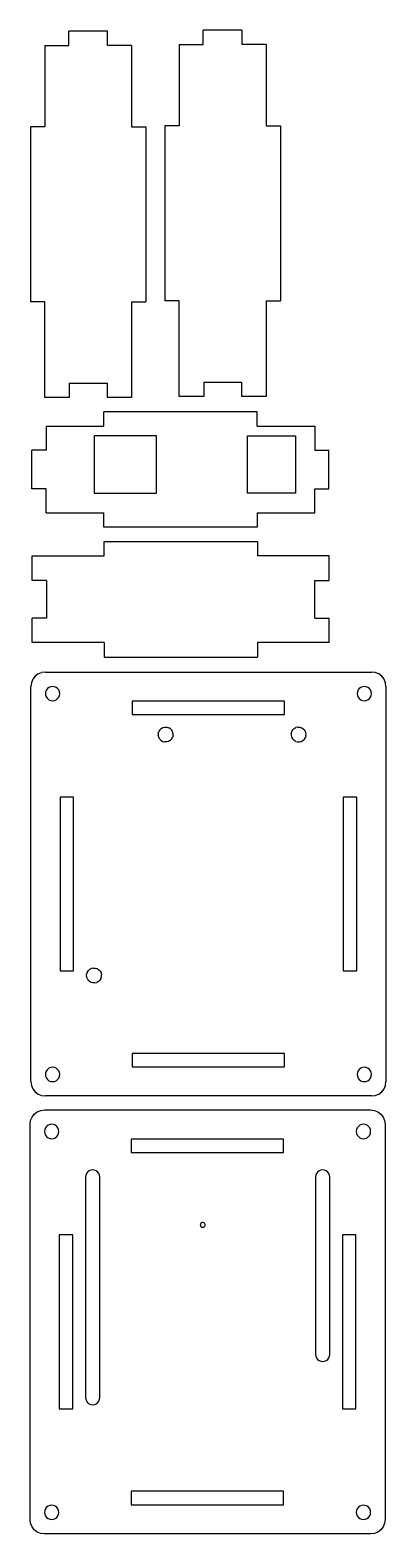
# Model space of a CAD drawing. Header units: millimetres. Extents: x -200 to -126, y 98 to 412.
import ezdxf

# ---------------------------------------------------------------- set-up
doc = ezdxf.new("R2010")
doc.units = ezdxf.units.MM
doc.layers.add('Layer0', color=7, linetype='ByLayer')

msp = doc.modelspace()

# ---------------------------------------------------------------- linework, layer by layer
at = {"layer": 'Layer0'}
for p, q in [((-192.35, 409.18), (-192.35, 412.18)), ((-184.25, 412.18), (-192.35, 412.18)), ((-184.25, 409.18), (-184.25, 412.18)), ((-164.27, 409.4), (-164.27, 412.4)), ((-156.17, 412.4), (-164.27, 412.4)), ((-156.17, 409.4), (-156.17, 412.4)), ((-197.35, 409.18), (-197.35, 392.18)), ((-197.35, 409.18), (-192.35, 409.18)), ((-179.25, 409.18), (-184.25, 409.18)), ((-179.25, 409.18), (-179.25, 392.18)), ((-169.27, 409.4), (-169.27, 392.4)), ((-169.27, 409.4), (-164.27, 409.4)), ((-151.17, 409.4), (-156.17, 409.4)), ((-151.17, 409.4), (-151.17, 392.4)), ((-172.27, 392.4), (-172.27, 355.9)), ((-169.27, 392.4), (-172.27, 392.4)), ((-151.17, 392.4), (-148.17, 392.4)), ((-148.17, 392.4), (-148.17, 355.9)), ((-200.35, 392.18), (-200.35, 355.68)), ((-197.35, 392.18), (-200.35, 392.18)), ((-179.25, 392.18), (-176.25, 392.18)), ((-176.25, 392.18), (-176.25, 355.68)), ((-197.35, 355.68), (-200.35, 355.68)), ((-197.35, 335.68), (-197.35, 355.68)), ((-179.25, 355.68), (-176.25, 355.68)), ((-179.25, 355.68), (-179.25, 335.68)), ((-169.27, 355.9), (-172.27, 355.9)), ((-169.27, 335.9), (-169.27, 355.9)), ((-151.17, 355.9), (-148.17, 355.9)), ((-151.17, 355.9), (-151.17, 335.9)), ((-192.25, 338.68), (-192.25, 335.68)), ((-192.25, 338.68), (-184.35, 338.68)), ((-184.35, 338.68), (-184.35, 335.68)), ((-164.17, 335.9), (-169.27, 335.9)), ((-164.17, 338.9), (-164.17, 335.9)), ((-164.17, 338.9), (-156.27, 338.9)), ((-156.27, 338.9), (-156.27, 335.9)), ((-151.17, 335.9), (-156.27, 335.9)), ((-192.25, 335.68), (-197.35, 335.68)), ((-179.25, 335.68), (-184.35, 335.68)), ((-197.04, 329.73), (-185.04, 329.73)), ((-197.04, 329.73), (-197.04, 324.73)), ((-153.04, 332.73), (-185.04, 332.73)), ((-185.04, 329.73), (-185.04, 332.73)), ((-153.04, 329.73), (-153.04, 332.73)), ((-153.04, 329.73), (-140.97, 329.73)), ((-140.97, 329.73), (-140.97, 324.73)), ((-187.04, 327.74), (-187.04, 315.74)), ((-174.04, 327.74), (-187.04, 327.74)), ((-174.04, 315.74), (-174.04, 327.74)), ((-155.04, 315.74), (-155.04, 327.74)), ((-155.04, 327.74), (-145.04, 327.74)), ((-145.04, 327.74), (-145.04, 315.74)), ((-200.04, 316.64), (-200.04, 324.73)), ((-197.04, 324.73), (-200.04, 324.73)), ((-140.97, 324.73), (-138.04, 324.73)), ((-138.04, 316.64), (-138.04, 324.73)), ((-197.04, 316.64), (-200.04, 316.64)), ((-197.04, 311.64), (-197.04, 316.64)), ((-187.04, 315.74), (-174.04, 315.74)), ((-145.04, 315.74), (-155.04, 315.74)), ((-140.97, 311.64), (-140.97, 316.64)), ((-140.97, 316.64), (-138.04, 316.64)), ((-197.04, 311.64), (-185.04, 311.64)), ((-185.04, 308.64), (-185.04, 311.64)), ((-153.04, 311.64), (-140.97, 311.64)), ((-153.04, 311.64), (-153.04, 308.64)), ((-153.04, 308.64), (-185.04, 308.64)), ((-184.97, 302.64), (-184.97, 305.64)), ((-184.97, 305.64), (-152.97, 305.64)), ((-152.97, 305.64), (-152.97, 302.64)), ((-199.97, 297.54), (-199.97, 302.64)), ((-199.97, 302.64), (-184.97, 302.64)), ((-137.97, 302.64), (-152.97, 302.64)), ((-137.97, 297.54), (-137.97, 302.64)), ((-196.97, 297.54), (-199.97, 297.54)), ((-196.97, 297.54), (-196.97, 289.64)), ((-140.97, 289.64), (-140.97, 297.54)), ((-140.97, 297.54), (-137.97, 297.54)), ((-199.97, 284.54), (-199.97, 289.64)), ((-196.97, 289.64), (-199.97, 289.64)), ((-140.97, 289.64), (-137.97, 289.64)), ((-137.97, 284.54), (-137.97, 289.64)), ((-184.97, 284.54), (-199.97, 284.54)), ((-184.97, 284.54), (-184.97, 281.54)), ((-137.97, 284.54), (-152.97, 284.54)), ((-152.97, 284.54), (-152.97, 281.54)), ((-184.97, 281.54), (-152.97, 281.54)), ((-199.81, 276.91), (-200.11, 276.18)), ((-199.34, 277.53), (-199.81, 276.91)), ((-198.72, 278), (-199.34, 277.53)), ((-198.72, 278), (-197.99, 278.3)), ((-197.22, 278.41), (-197.99, 278.3)), ((-197.22, 278.41), (-129.15, 278.41)), ((-128.38, 278.3), (-129.15, 278.41)), ((-127.65, 278), (-128.38, 278.3)), ((-127.03, 277.53), (-127.65, 278)), ((-126.55, 276.91), (-127.03, 277.53)), ((-126.25, 276.18), (-126.55, 276.91)), ((-200.11, 276.18), (-200.22, 275.41)), ((-200.22, 192.91), (-200.22, 275.41)), ((-197.16, 274.29), (-197.22, 273.91)), ((-197.22, 273.91), (-197.16, 273.52)), ((-197.01, 274.66), (-197.16, 274.29)), ((-197.16, 273.52), (-197.01, 273.16)), ((-196.78, 274.97), (-197.01, 274.66)), ((-197.01, 273.16), (-196.78, 272.85)), ((-196.47, 275.2), (-196.78, 274.97)), ((-196.1, 275.35), (-196.47, 275.2)), ((-195.72, 275.41), (-196.1, 275.35)), ((-195.33, 275.35), (-195.72, 275.41)), ((-194.97, 275.2), (-195.33, 275.35)), ((-194.65, 274.97), (-194.97, 275.2)), ((-194.42, 274.66), (-194.65, 274.97)), ((-194.65, 272.85), (-194.42, 273.16)), ((-194.27, 274.29), (-194.42, 274.66)), ((-194.42, 273.16), (-194.27, 273.52)), ((-194.22, 273.91), (-194.27, 274.29)), ((-194.27, 273.52), (-194.22, 273.91)), ((-132.1, 274.29), (-132.15, 273.91)), ((-132.15, 273.91), (-132.1, 273.52)), ((-131.95, 274.66), (-132.1, 274.29)), ((-132.1, 273.52), (-131.95, 273.16)), ((-131.71, 274.97), (-131.95, 274.66)), ((-131.95, 273.16), (-131.71, 272.85)), ((-131.4, 275.2), (-131.71, 274.97)), ((-131.04, 275.35), (-131.4, 275.2)), ((-130.65, 275.41), (-131.04, 275.35)), ((-130.26, 275.35), (-130.65, 275.41)), ((-129.9, 275.2), (-130.26, 275.35)), ((-129.59, 274.97), (-129.9, 275.2)), ((-129.35, 274.66), (-129.59, 274.97)), ((-129.59, 272.85), (-129.35, 273.16)), ((-129.2, 274.29), (-129.35, 274.66)), ((-129.35, 273.16), (-129.2, 273.52)), ((-129.15, 273.91), (-129.2, 274.29)), ((-129.2, 273.52), (-129.15, 273.91)), ((-126.15, 275.41), (-126.25, 276.18)), ((-126.15, 275.41), (-126.15, 192.91)), ((-196.78, 272.85), (-196.47, 272.61)), ((-196.47, 272.61), (-196.1, 272.46)), ((-196.1, 272.46), (-195.72, 272.41)), ((-195.72, 272.41), (-195.33, 272.46)), ((-195.33, 272.46), (-194.97, 272.61)), ((-194.97, 272.61), (-194.65, 272.85)), ((-147.32, 272.31), (-179.12, 272.31)), ((-179.12, 272.31), (-179.12, 269.51)), ((-147.32, 269.51), (-147.32, 272.31)), ((-131.71, 272.85), (-131.4, 272.61)), ((-131.4, 272.61), (-131.04, 272.46)), ((-131.04, 272.46), (-130.65, 272.41)), ((-130.65, 272.41), (-130.26, 272.46)), ((-130.26, 272.46), (-129.9, 272.61)), ((-129.9, 272.61), (-129.59, 272.85)), ((-179.12, 269.51), (-147.32, 269.51)), ((-173.03, 266.63), (-172.67, 266.82)), ((-172.67, 266.82), (-172.27, 266.92)), ((-172.27, 266.92), (-171.86, 266.91)), ((-171.86, 266.91), (-171.47, 266.79)), ((-145.29, 266.63), (-144.93, 266.82)), ((-144.53, 266.92), (-144.93, 266.82)), ((-144.53, 266.92), (-144.12, 266.91)), ((-144.12, 266.91), (-143.73, 266.79)), ((-173.65, 265.61), (-173.67, 265.2)), ((-173.57, 264.8), (-173.67, 265.2)), ((-173.65, 265.61), (-173.54, 266)), ((-173.38, 264.45), (-173.57, 264.8)), ((-173.32, 266.35), (-173.54, 266)), ((-173.1, 264.15), (-173.38, 264.45)), ((-173.32, 266.35), (-173.03, 266.63)), ((-173.1, 264.15), (-172.75, 263.93)), ((-172.75, 263.93), (-172.36, 263.82)), ((-171.95, 263.81), (-172.36, 263.82)), ((-171.55, 263.9), (-171.95, 263.81)), ((-171.19, 264.09), (-171.55, 263.9)), ((-171.12, 266.57), (-171.47, 266.79)), ((-170.9, 264.38), (-171.19, 264.09)), ((-171.12, 266.57), (-170.84, 266.28)), ((-170.9, 264.38), (-170.68, 264.72)), ((-170.65, 265.92), (-170.84, 266.28)), ((-170.57, 265.11), (-170.68, 264.72)), ((-170.56, 265.52), (-170.65, 265.92)), ((-170.57, 265.11), (-170.56, 265.52)), ((-145.92, 265.61), (-145.93, 265.2)), ((-145.93, 265.2), (-145.83, 264.8)), ((-145.92, 265.61), (-145.8, 266)), ((-145.83, 264.8), (-145.64, 264.45)), ((-145.8, 266), (-145.58, 266.35)), ((-145.36, 264.15), (-145.64, 264.45)), ((-145.58, 266.35), (-145.29, 266.63)), ((-145.01, 263.93), (-145.36, 264.15)), ((-145.01, 263.93), (-144.62, 263.82)), ((-144.62, 263.82), (-144.21, 263.81)), ((-144.21, 263.81), (-143.81, 263.9)), ((-143.81, 263.9), (-143.46, 264.09)), ((-143.73, 266.79), (-143.39, 266.57)), ((-143.46, 264.09), (-143.16, 264.38)), ((-143.39, 266.57), (-143.1, 266.28)), ((-143.16, 264.38), (-142.95, 264.72)), ((-142.91, 265.92), (-143.1, 266.28)), ((-142.83, 265.11), (-142.95, 264.72)), ((-142.82, 265.52), (-142.91, 265.92)), ((-142.83, 265.11), (-142.82, 265.52)), ((-191.32, 252.31), (-194.12, 252.31)), ((-194.12, 252.31), (-194.12, 216.01)), ((-191.32, 216.01), (-191.32, 252.31)), ((-135.05, 252.31), (-135.05, 216.01)), ((-132.25, 252.31), (-135.05, 252.31)), ((-132.25, 216.01), (-132.25, 252.31)), ((-187.22, 216.62), (-187.61, 216.52)), ((-187.22, 216.62), (-186.81, 216.61)), ((-186.81, 216.61), (-186.42, 216.49)), ((-194.12, 216.01), (-191.32, 216.01)), ((-188.61, 214.9), (-188.6, 215.31)), ((-188.52, 214.5), (-188.61, 214.9)), ((-188.48, 215.7), (-188.6, 215.31)), ((-188.52, 214.5), (-188.32, 214.15)), ((-188.48, 215.7), (-188.27, 216.05)), ((-188.04, 213.85), (-188.32, 214.15)), ((-188.27, 216.05), (-187.97, 216.33)), ((-187.7, 213.63), (-188.04, 213.85)), ((-187.61, 216.52), (-187.97, 216.33)), ((-187.3, 213.52), (-187.7, 213.63)), ((-186.9, 213.51), (-187.3, 213.52)), ((-186.9, 213.51), (-186.5, 213.6)), ((-186.14, 213.79), (-186.5, 213.6)), ((-186.42, 216.49), (-186.07, 216.27)), ((-186.14, 213.79), (-185.84, 214.08)), ((-186.07, 216.27), (-185.79, 215.98)), ((-185.63, 214.42), (-185.84, 214.08)), ((-185.79, 215.98), (-185.6, 215.62)), ((-185.63, 214.42), (-185.51, 214.81)), ((-185.6, 215.62), (-185.5, 215.22)), ((-185.51, 214.81), (-185.5, 215.22)), ((-135.05, 216.01), (-132.25, 216.01)), ((-147.32, 198.81), (-179.12, 198.81)), ((-179.12, 198.81), (-179.12, 196.01)), ((-147.32, 196.01), (-147.32, 198.81)), ((-197.16, 194.79), (-197.22, 194.41)), ((-197.01, 195.16), (-197.16, 194.79)), ((-196.78, 195.47), (-197.01, 195.16)), ((-196.47, 195.7), (-196.78, 195.47)), ((-196.1, 195.85), (-196.47, 195.7)), ((-195.72, 195.91), (-196.1, 195.85)), ((-195.33, 195.85), (-195.72, 195.91)), ((-194.97, 195.7), (-195.33, 195.85)), ((-194.65, 195.47), (-194.97, 195.7)), ((-194.42, 195.16), (-194.65, 195.47)), ((-194.27, 194.79), (-194.42, 195.16)), ((-194.22, 194.41), (-194.27, 194.79)), ((-179.12, 196.01), (-147.32, 196.01)), ((-132.1, 194.79), (-132.15, 194.41)), ((-131.95, 195.16), (-132.1, 194.79)), ((-131.71, 195.47), (-131.95, 195.16)), ((-131.4, 195.7), (-131.71, 195.47)), ((-131.04, 195.85), (-131.4, 195.7)), ((-130.65, 195.91), (-131.04, 195.85)), ((-130.26, 195.85), (-130.65, 195.91)), ((-129.9, 195.7), (-130.26, 195.85)), ((-129.59, 195.47), (-129.9, 195.7)), ((-129.35, 195.16), (-129.59, 195.47)), ((-129.2, 194.79), (-129.35, 195.16)), ((-129.15, 194.41), (-129.2, 194.79)), ((-200.22, 192.91), (-200.11, 192.13)), ((-200.11, 192.13), (-199.81, 191.41)), ((-197.22, 194.41), (-197.16, 194.02)), ((-197.16, 194.02), (-197.01, 193.66)), ((-197.01, 193.66), (-196.78, 193.35)), ((-196.78, 193.35), (-196.47, 193.11)), ((-196.47, 193.11), (-196.1, 192.96)), ((-196.1, 192.96), (-195.72, 192.91)), ((-195.72, 192.91), (-195.33, 192.96)), ((-195.33, 192.96), (-194.97, 193.11)), ((-194.97, 193.11), (-194.65, 193.35)), ((-194.65, 193.35), (-194.42, 193.66)), ((-194.42, 193.66), (-194.27, 194.02)), ((-194.27, 194.02), (-194.22, 194.41)), ((-132.15, 194.41), (-132.1, 194.02)), ((-132.1, 194.02), (-131.95, 193.66)), ((-131.95, 193.66), (-131.71, 193.35)), ((-131.71, 193.35), (-131.4, 193.11)), ((-131.4, 193.11), (-131.04, 192.96)), ((-131.04, 192.96), (-130.65, 192.91)), ((-130.65, 192.91), (-130.26, 192.96)), ((-130.26, 192.96), (-129.9, 193.11)), ((-129.9, 193.11), (-129.59, 193.35)), ((-129.59, 193.35), (-129.35, 193.66)), ((-129.35, 193.66), (-129.2, 194.02)), ((-129.2, 194.02), (-129.15, 194.41)), ((-126.55, 191.41), (-126.25, 192.13)), ((-126.25, 192.13), (-126.15, 192.91)), ((-199.81, 191.41), (-199.34, 190.78)), ((-199.34, 190.78), (-198.72, 190.31)), ((-198.72, 190.31), (-197.99, 190.01)), ((-197.99, 190.01), (-197.22, 189.91)), ((-129.15, 189.91), (-197.22, 189.91)), ((-129.15, 189.91), (-128.38, 190.01)), ((-128.38, 190.01), (-127.65, 190.31)), ((-127.65, 190.31), (-127.03, 190.78)), ((-127.03, 190.78), (-126.55, 191.41)), ((-200.3, 184.78), (-200, 185.5)), ((-200, 185.5), (-199.52, 186.12)), ((-199.52, 186.12), (-198.9, 186.6)), ((-198.9, 186.6), (-198.18, 186.9)), ((-198.18, 186.9), (-197.4, 187)), ((-197.4, 187), (-129.34, 187)), ((-129.34, 187), (-128.56, 186.9)), ((-128.56, 186.9), (-127.84, 186.6)), ((-127.84, 186.6), (-127.22, 186.12)), ((-127.22, 186.12), (-126.74, 185.5)), ((-126.74, 185.5), (-126.44, 184.78)), ((-200.4, 184), (-200.3, 184.78)), ((-200.4, 101.5), (-200.4, 184)), ((-197.35, 182.89), (-197.4, 182.5)), ((-197.4, 182.5), (-197.35, 182.11)), ((-197.2, 183.25), (-197.35, 182.89)), ((-197.35, 182.11), (-197.2, 181.75)), ((-196.96, 183.56), (-197.2, 183.25)), ((-196.65, 183.8), (-196.96, 183.56)), ((-196.29, 183.95), (-196.65, 183.8)), ((-195.9, 184), (-196.29, 183.95)), ((-195.51, 183.95), (-195.9, 184)), ((-195.15, 183.8), (-195.51, 183.95)), ((-194.84, 183.56), (-195.15, 183.8)), ((-194.6, 183.25), (-194.84, 183.56)), ((-194.45, 182.89), (-194.6, 183.25)), ((-194.6, 181.75), (-194.45, 182.11)), ((-194.4, 182.5), (-194.45, 182.89)), ((-194.45, 182.11), (-194.4, 182.5)), ((-132.29, 182.89), (-132.34, 182.5)), ((-132.34, 182.5), (-132.29, 182.11)), ((-132.14, 183.25), (-132.29, 182.89)), ((-132.29, 182.11), (-132.14, 181.75)), ((-131.9, 183.56), (-132.14, 183.25)), ((-131.59, 183.8), (-131.9, 183.56)), ((-131.23, 183.95), (-131.59, 183.8)), ((-130.84, 184), (-131.23, 183.95)), ((-130.45, 183.95), (-130.84, 184)), ((-130.09, 183.8), (-130.45, 183.95)), ((-129.78, 183.56), (-130.09, 183.8)), ((-129.54, 183.25), (-129.78, 183.56)), ((-129.39, 182.89), (-129.54, 183.25)), ((-129.54, 181.75), (-129.39, 182.11)), ((-129.34, 182.5), (-129.39, 182.89)), ((-129.39, 182.11), (-129.34, 182.5)), ((-126.44, 184.78), (-126.34, 184)), ((-126.34, 184), (-126.34, 101.5)), ((-197.2, 181.75), (-196.96, 181.44)), ((-196.96, 181.44), (-196.65, 181.2)), ((-196.65, 181.2), (-196.29, 181.05)), ((-196.29, 181.05), (-195.9, 181)), ((-195.9, 181), (-195.51, 181.05)), ((-195.51, 181.05), (-195.15, 181.2)), ((-195.15, 181.2), (-194.84, 181.44)), ((-194.84, 181.44), (-194.6, 181.75)), ((-179.3, 180.9), (-179.3, 178.1)), ((-147.5, 180.9), (-179.3, 180.9)), ((-147.5, 178.1), (-147.5, 180.9)), ((-132.14, 181.75), (-131.9, 181.44)), ((-131.9, 181.44), (-131.59, 181.2)), ((-131.59, 181.2), (-131.23, 181.05)), ((-131.23, 181.05), (-130.84, 181)), ((-130.84, 181), (-130.45, 181.05)), ((-130.45, 181.05), (-130.09, 181.2)), ((-130.09, 181.2), (-129.78, 181.44)), ((-129.78, 181.44), (-129.54, 181.75)), ((-179.3, 178.1), (-147.5, 178.1)), ((-188.79, 173.37), (-188.84, 172.98)), ((-188.84, 172.98), (-188.84, 126.98)), ((-188.64, 173.73), (-188.79, 173.37)), ((-188.4, 174.04), (-188.64, 173.73)), ((-188.09, 174.28), (-188.4, 174.04)), ((-187.73, 174.43), (-188.09, 174.28)), ((-187.34, 174.48), (-187.73, 174.43)), ((-186.95, 174.43), (-187.34, 174.48)), ((-186.59, 174.28), (-186.95, 174.43)), ((-186.28, 174.04), (-186.59, 174.28)), ((-186.04, 173.73), (-186.28, 174.04)), ((-185.89, 173.37), (-186.04, 173.73)), ((-185.84, 172.98), (-185.89, 173.37)), ((-185.84, 126.98), (-185.84, 172.98)), ((-140.79, 173.37), (-140.84, 172.98)), ((-140.84, 172.98), (-140.84, 135.98)), ((-140.64, 173.73), (-140.79, 173.37)), ((-140.4, 174.04), (-140.64, 173.73)), ((-140.09, 174.28), (-140.4, 174.04)), ((-139.73, 174.43), (-140.09, 174.28)), ((-139.34, 174.48), (-139.73, 174.43)), ((-138.95, 174.43), (-139.34, 174.48)), ((-138.59, 174.28), (-138.95, 174.43)), ((-138.28, 174.04), (-138.59, 174.28)), ((-138.04, 173.73), (-138.28, 174.04)), ((-137.89, 173.37), (-138.04, 173.73)), ((-137.84, 172.98), (-137.89, 173.37)), ((-137.84, 135.98), (-137.84, 172.98)), ((-164.82, 163.24), (-164.87, 163.12)), ((-164.74, 163.35), (-164.82, 163.24)), ((-164.64, 163.42), (-164.74, 163.35)), ((-164.52, 163.47), (-164.64, 163.42)), ((-164.39, 163.49), (-164.52, 163.47)), ((-164.26, 163.47), (-164.39, 163.49)), ((-164.14, 163.42), (-164.26, 163.47)), ((-164.03, 163.35), (-164.14, 163.42)), ((-163.95, 163.24), (-164.03, 163.35)), ((-163.9, 163.12), (-163.95, 163.24)), ((-191.5, 160.9), (-194.3, 160.9)), ((-194.3, 160.9), (-194.3, 124.6)), ((-191.5, 124.6), (-191.5, 160.9)), ((-164.87, 163.12), (-164.89, 162.99)), ((-164.89, 162.99), (-164.87, 162.86)), ((-164.87, 162.86), (-164.82, 162.74)), ((-164.82, 162.74), (-164.74, 162.64)), ((-164.74, 162.64), (-164.64, 162.56)), ((-164.64, 162.56), (-164.52, 162.51)), ((-164.52, 162.51), (-164.39, 162.49)), ((-164.39, 162.49), (-164.26, 162.51)), ((-164.26, 162.51), (-164.14, 162.56)), ((-164.14, 162.56), (-164.03, 162.64)), ((-164.03, 162.64), (-163.95, 162.74)), ((-163.95, 162.74), (-163.9, 162.86)), ((-163.89, 162.99), (-163.9, 163.12)), ((-163.9, 162.86), (-163.89, 162.99)), ((-132.44, 160.9), (-135.24, 160.9)), ((-135.24, 160.9), (-135.24, 124.6)), ((-132.44, 124.6), (-132.44, 160.9)), ((-140.84, 135.98), (-140.79, 135.6)), ((-140.79, 135.6), (-140.64, 135.23)), ((-140.64, 135.23), (-140.4, 134.92)), ((-138.28, 134.92), (-138.04, 135.23)), ((-138.04, 135.23), (-137.89, 135.6)), ((-137.89, 135.6), (-137.84, 135.98)), ((-140.4, 134.92), (-140.09, 134.68)), ((-140.09, 134.68), (-139.73, 134.53)), ((-139.73, 134.53), (-139.34, 134.48)), ((-139.34, 134.48), (-138.95, 134.53)), ((-138.95, 134.53), (-138.59, 134.68)), ((-138.59, 134.68), (-138.28, 134.92)), ((-188.84, 126.98), (-188.79, 126.6)), ((-188.79, 126.6), (-188.64, 126.23)), ((-188.64, 126.23), (-188.4, 125.92)), ((-188.4, 125.92), (-188.09, 125.68)), ((-188.09, 125.68), (-187.73, 125.53)), ((-186.95, 125.53), (-186.59, 125.68)), ((-186.59, 125.68), (-186.28, 125.92)), ((-186.28, 125.92), (-186.04, 126.23)), ((-186.04, 126.23), (-185.89, 126.6)), ((-185.89, 126.6), (-185.84, 126.98)), ((-194.3, 124.6), (-191.5, 124.6)), ((-187.73, 125.53), (-187.34, 125.48)), ((-187.34, 125.48), (-186.95, 125.53)), ((-135.24, 124.6), (-132.44, 124.6)), ((-147.5, 107.4), (-179.3, 107.4)), ((-179.3, 107.4), (-179.3, 104.6)), ((-147.5, 104.6), (-147.5, 107.4)), ((-197.2, 103.75), (-197.35, 103.39)), ((-196.96, 104.06), (-197.2, 103.75)), ((-196.65, 104.3), (-196.96, 104.06)), ((-196.29, 104.45), (-196.65, 104.3)), ((-195.9, 104.5), (-196.29, 104.45)), ((-195.51, 104.45), (-195.9, 104.5)), ((-195.15, 104.3), (-195.51, 104.45)), ((-194.84, 104.06), (-195.15, 104.3)), ((-194.6, 103.75), (-194.84, 104.06)), ((-194.45, 103.39), (-194.6, 103.75)), ((-179.3, 104.6), (-147.5, 104.6)), ((-132.14, 103.75), (-132.29, 103.39)), ((-131.9, 104.06), (-132.14, 103.75)), ((-131.59, 104.3), (-131.9, 104.06)), ((-131.23, 104.45), (-131.59, 104.3)), ((-130.84, 104.5), (-131.23, 104.45)), ((-130.45, 104.45), (-130.84, 104.5)), ((-130.09, 104.3), (-130.45, 104.45)), ((-129.78, 104.06), (-130.09, 104.3)), ((-129.54, 103.75), (-129.78, 104.06)), ((-129.39, 103.39), (-129.54, 103.75)), ((-200.3, 100.72), (-200.4, 101.5)), ((-200, 100), (-200.3, 100.72)), ((-197.35, 103.39), (-197.4, 103)), ((-197.4, 103), (-197.35, 102.61)), ((-197.35, 102.61), (-197.2, 102.25)), ((-197.2, 102.25), (-196.96, 101.94)), ((-196.96, 101.94), (-196.65, 101.7)), ((-196.65, 101.7), (-196.29, 101.55)), ((-196.29, 101.55), (-195.9, 101.5)), ((-195.9, 101.5), (-195.51, 101.55)), ((-195.51, 101.55), (-195.15, 101.7)), ((-195.15, 101.7), (-194.84, 101.94)), ((-194.84, 101.94), (-194.6, 102.25)), ((-194.6, 102.25), (-194.45, 102.61)), ((-194.4, 103), (-194.45, 103.39)), ((-194.45, 102.61), (-194.4, 103)), ((-132.29, 103.39), (-132.34, 103)), ((-132.34, 103), (-132.29, 102.61)), ((-132.29, 102.61), (-132.14, 102.25)), ((-132.14, 102.25), (-131.9, 101.94)), ((-131.9, 101.94), (-131.59, 101.7)), ((-131.59, 101.7), (-131.23, 101.55)), ((-131.23, 101.55), (-130.84, 101.5)), ((-130.84, 101.5), (-130.45, 101.55)), ((-130.45, 101.55), (-130.09, 101.7)), ((-130.09, 101.7), (-129.78, 101.94)), ((-129.78, 101.94), (-129.54, 102.25)), ((-129.54, 102.25), (-129.39, 102.61)), ((-129.34, 103), (-129.39, 103.39)), ((-129.39, 102.61), (-129.34, 103)), ((-126.44, 100.72), (-126.74, 100)), ((-126.34, 101.5), (-126.44, 100.72)), ((-199.52, 99.38), (-200, 100)), ((-198.9, 98.9), (-199.52, 99.38)), ((-198.18, 98.6), (-198.9, 98.9)), ((-197.4, 98.5), (-198.18, 98.6)), ((-129.34, 98.5), (-197.4, 98.5)), ((-128.56, 98.6), (-129.34, 98.5)), ((-127.84, 98.9), (-128.56, 98.6)), ((-127.22, 99.38), (-127.84, 98.9)), ((-126.74, 100), (-127.22, 99.38))]:
    msp.add_line(p, q, dxfattribs=at)

doc.saveas('drawing.dxf')
